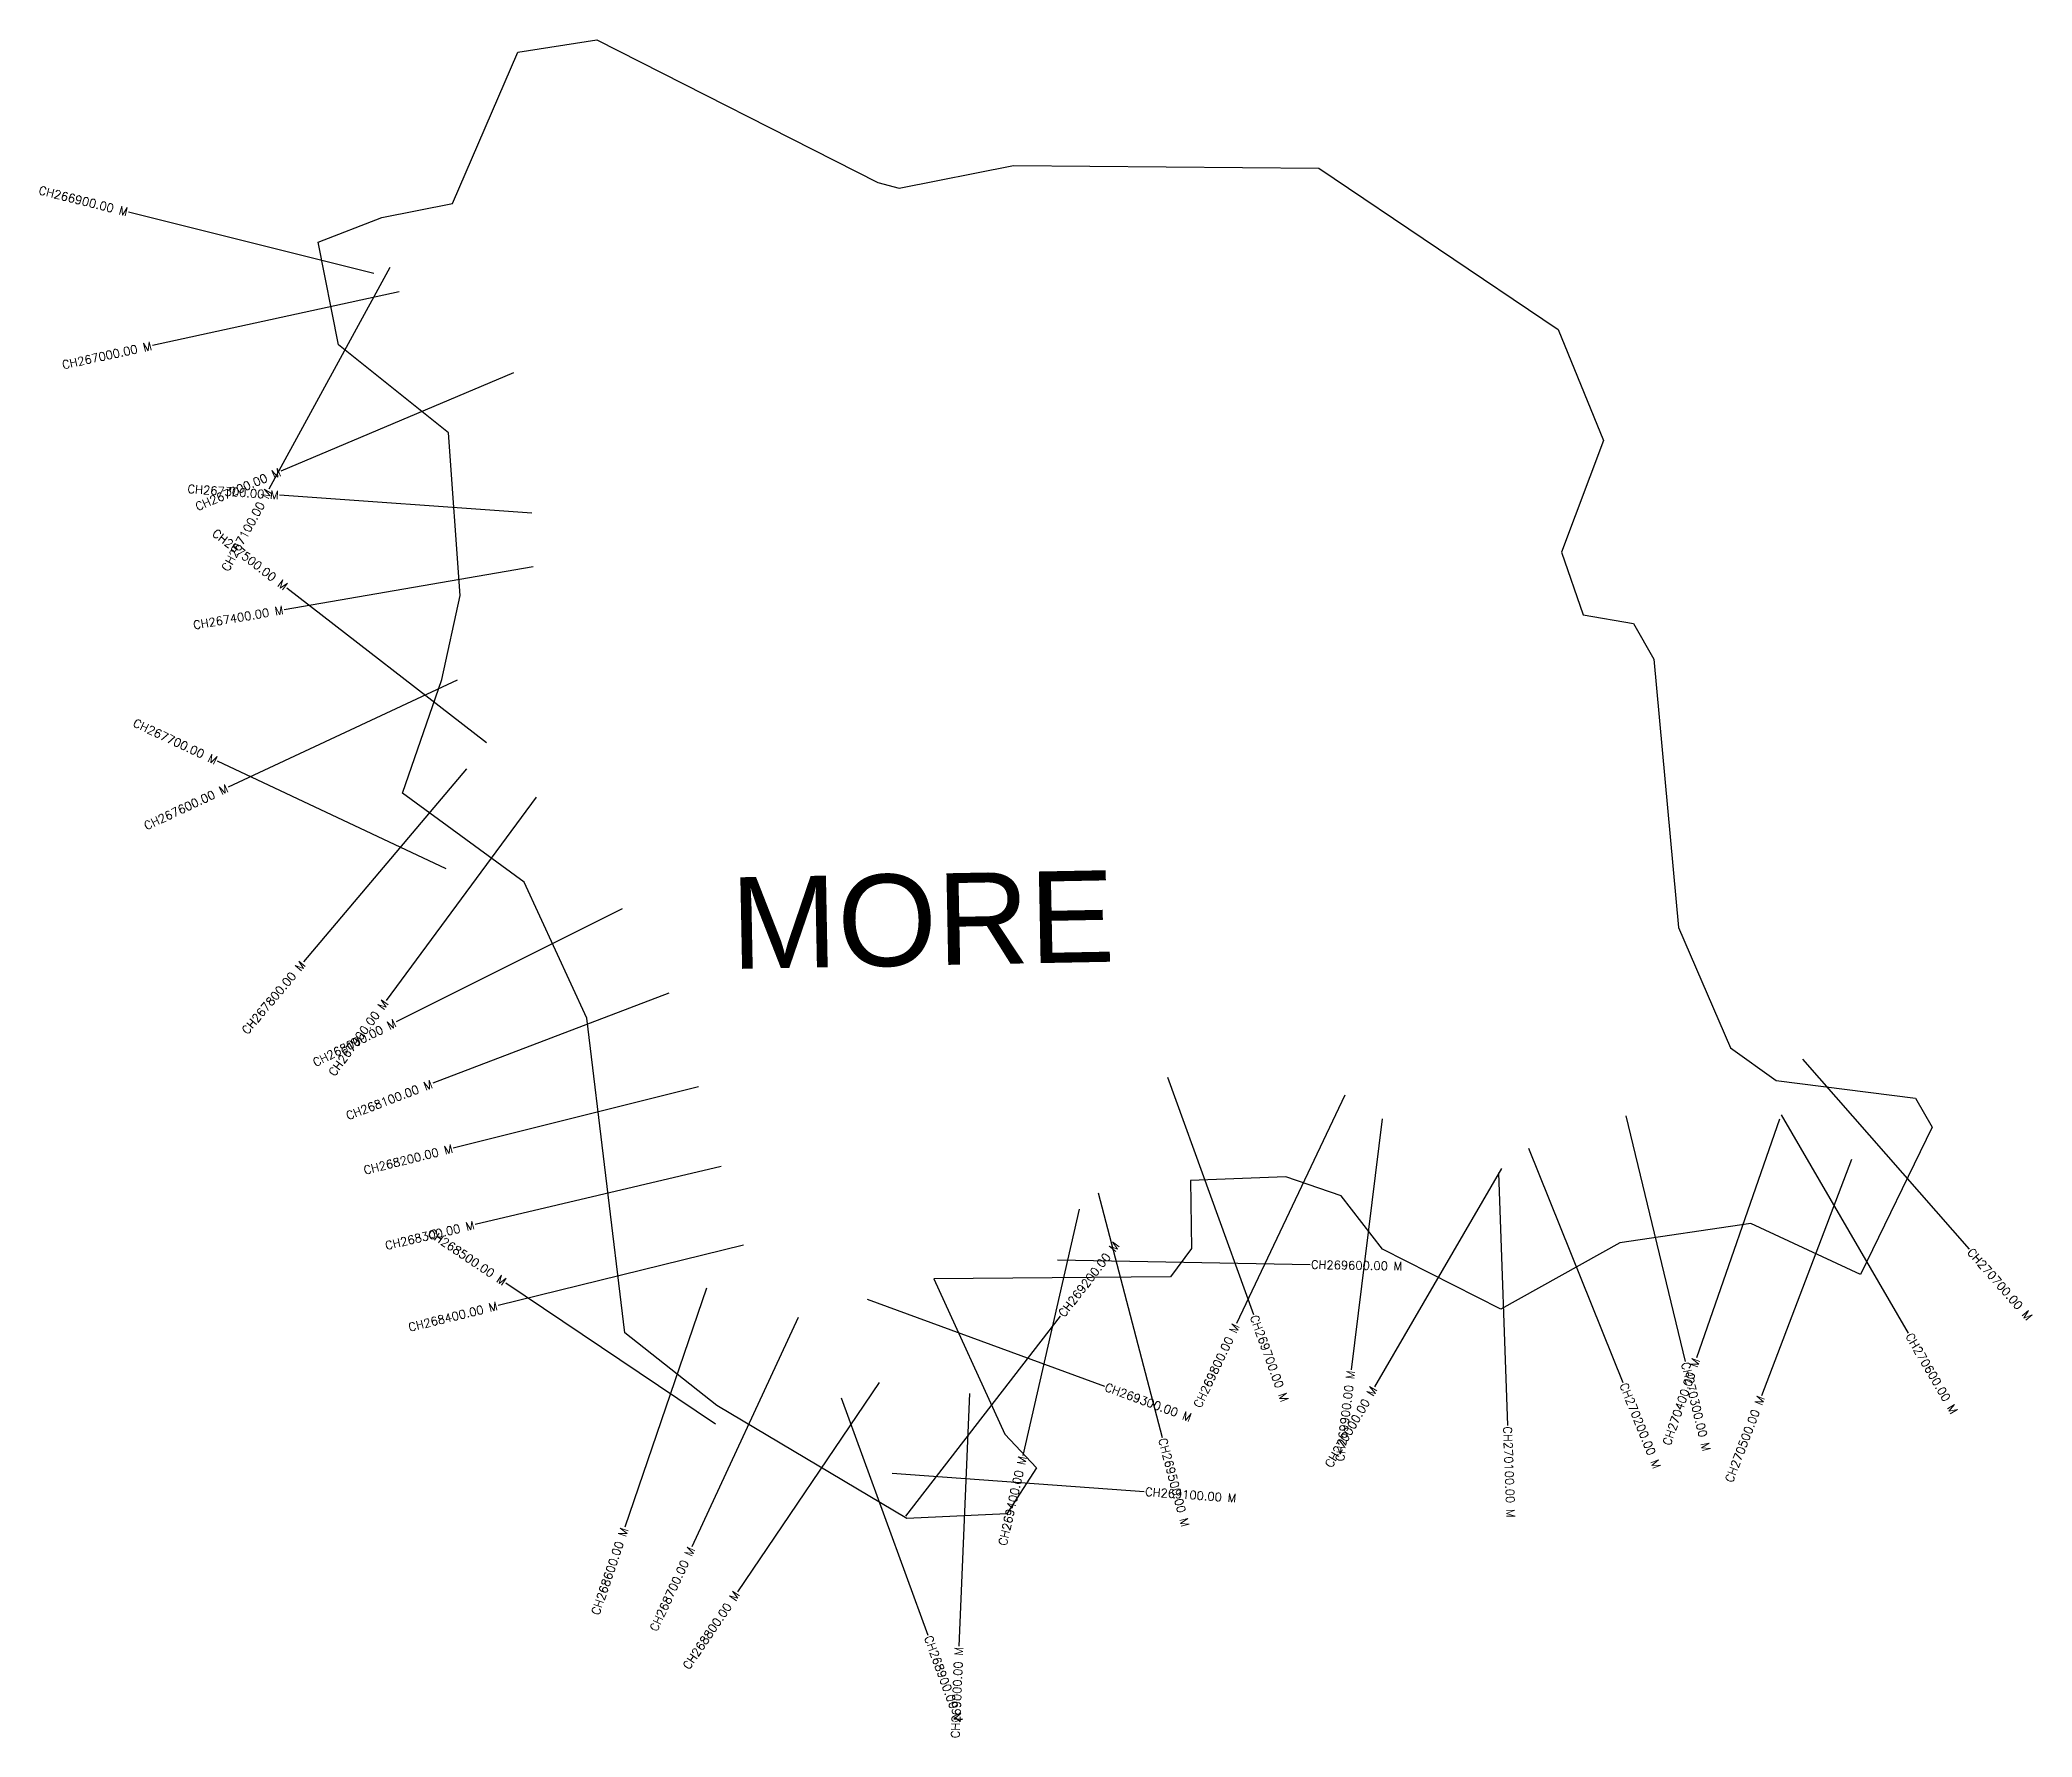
# Model space of a CAD drawing. Header units: metres. Extents: x 279288 to 281652, y 2029614 to 2031628.
import ezdxf
from ezdxf.enums import TextEntityAlignment as Align

# ---------------------------------------------------------------- set-up
doc = ezdxf.new("R2010")
doc.units = ezdxf.units.M
for name, color, linetype in [('CS', 134, 'Continuous'), ('CSMark', 6, 'Continuous'), ('village', 3, 'Continuous'), ('VILLAGE NAME', 250, 'Continuous')]:
    doc.layers.add(name, color=color, linetype=linetype)
doc.styles.get("Standard").update_dxf_attribs({"font": 'simplex.shx'})

msp = doc.modelspace()

# ---------------------------------------------------------------- linework, layer by layer
at = {"color": 6, "flags": 128}
msp.add_lwpolyline([(279855.1, 2031613.7), (279948.9, 2031628.5)], dxfattribs=at)
at = {"layer": 'CS'}
for p, q in [((279683.9, 2031351), (279392.9, 2031423.8)), ((279703, 2031358.3), (279559.5, 2031094.9)), ((279714.3, 2031329.5), (279421.2, 2031265.6)), ((279850, 2031233.2), (279573.7, 2031116.3)), ((279871.4, 2031066.5), (279572.2, 2031087.8)), ((279873.2, 2031002.8), (279577.5, 2030952)), ((279817.8, 2030793.8), (279580.7, 2030977.7)), ((279782.9, 2030868.4), (279511.2, 2030741.1)), ((279769.9, 2030644.4), (279498.4, 2030772)), ((279794, 2030763.2), (279600.6, 2030533.8)), ((279876.6, 2030729.6), (279698.5, 2030488.2)), ((279978.8, 2030596.8), (279710.5, 2030462.6)), ((280034.2, 2030496.9), (279754, 2030389.8)), ((281379.8, 2030418.3), (281577.5, 2030192.7)), ((280069.4, 2030385.5), (279778.4, 2030312.7)), ((280625.9, 2030397.2), (280728.1, 2030115.1)), ((280836.4, 2030375.5), (280708, 2030104.4)), ((280880.8, 2030347.4), (280843.9, 2030049.7)), ((281169.9, 2030351.1), (281240.4, 2030059.5)), ((281352.6, 2030347.1), (281254, 2030063.8)), ((281354.5, 2030352.4), (281505.3, 2030093.1)), ((280096.2, 2030291), (279804.2, 2030222)), ((281054.5, 2030312.7), (281166.6, 2030034.5)), ((281437.9, 2030299.3), (281331, 2030018.9)), ((281022.5, 2030288.7), (280871.6, 2030029.4)), ((281018.9, 2030283.3), (281029.6, 2029983.5)), ((280543.6, 2030259.6), (280619.7, 2029969.4)), ((280521.2, 2030240.5), (280454.4, 2029948)), ((280122.9, 2030197.7), (279831.6, 2030126)), ((280495.3, 2030180), (280795.3, 2030174.6)), ((280089.7, 2029985.2), (279840.7, 2030152.6)), ((280079, 2030146.6), (279982, 2029862.8)), ((280269.7, 2030133.3), (280551.4, 2030030)), ((280187.5, 2030111.6), (280061.5, 2029839.4)), ((280315.6, 2029876), (280499, 2030113.4)), ((280283.9, 2030034.6), (280115.6, 2029786.2)), ((280238.6, 2030016.4), (280341.4, 2029734.6)), ((280391, 2030021.3), (280378.5, 2029721.6)), ((280299.3, 2029926.8), (280598.5, 2029905.1))]:
    msp.add_line(p, q, dxfattribs=at)
at = {"layer": 'village', "color": 6}
for points in [[(279948.9, 2031628.5, 0), (280282.1, 2031459.2, 0), (280307.6, 2031452.3, 0), (280443.1, 2031479.4, 0), (280805.6, 2031476, 0), (281089.7, 2031284.5, 0), (281143.6, 2031153, 0), (281093.5, 2031020.3, 0), (281119.2, 2030945.8, 0)], [(281119.2, 2030945.8, 0), (281179.1, 2030935.7, 0), (281203.2, 2030893.2, 0), (281232.5, 2030574.6, 0), (281294.1, 2030431.8, 0), (281348.4, 2030392.9, 0), (281513.7, 2030371.9, 0), (281533.7, 2030337.7, 0), (281448.5, 2030162.7, 0), (281318.2, 2030223.4, 0), (281163.1, 2030200.4, 0), (281021.8, 2030121.5, 0), (280881.1, 2030192.8, 0), (280832.1, 2030256.2, 0), (280766.3, 2030278.7, 0), (280653.4, 2030274.4, 0), (280654.5, 2030193.7, 0), (280629.5, 2030159.9, 0), (280348.8, 2030157.8, 0), (280433.1, 2029973.3, 0), (280470.7, 2029933.1, 0), (280435.5, 2029878.5, 0), (280316.8, 2029873.1, 0), (280091.2, 2030007.4, 0), (279981.9, 2030093.4, 0), (279937, 2030467.2, 0), (279862.3, 2030628.6, 0), (279717.9, 2030734.1, 0), (279764.9, 2030869.3, 0), (279786.5, 2030969, 0), (279772.5, 2031162.1, 0), (279642.1, 2031266.5, 0), (279617.8, 2031388.4, 0), (279693.7, 2031417.7, 0), (279777.3, 2031434, 0), (279855.1, 2031613.7, 0)]]:
    msp.add_polyline3d(points, dxfattribs=at)

# ---------------------------------------------------------------- texts
at = {"layer": 'CSMark'}
for s, rotation, p in [('CH266900.00 M', 345.9481, (279391.9, 2031424)), ('CH267000.00 M', 12.2817, (279420.2, 2031265.4)), ('CH267200.00 M', 22.9461, (279572.8, 2031115.9)), ('CH267300.00 M', 355.9357, (279571.2, 2031087.9)), ('CH267100.00 M', 61.406, (279559, 2031094)), ('CH267500.00 M', 322.1993, (279579.9, 2030978.3)), ('CH267400.00 M', 9.7585, (279576.6, 2030951.8)), ('CH267700.00 M', 334.8401, (279497.5, 2030772.4)), ('CH267600.00 M', 25.1114, (279510.3, 2030740.7)), ('CH267800.00 M', 49.8803, (279600, 2030533)), ('CH267900.00 M', 53.5707, (279697.9, 2030487.4)), ('CH268000.00 M', 26.5807, (279709.6, 2030462.1)), ('CH268100.00 M', 20.9253, (279753, 2030389.4)), ('CH268200.00 M', 14.0454, (279777.4, 2030312.5)), ('CH268300.00 M', 13.294, (279803.2, 2030221.7)), ('CH268500.00 M', 326.0784, (279839.9, 2030153.2)), ('CH268400.00 M', 13.8356, (279830.6, 2030125.7)), ('CH269800.00 M', 64.6431, (280707.5, 2030103.5)), ('CH270400.00 M', 70.8078, (281253.7, 2030062.9)), ('CH270000.00 M', 59.8054, (280871.1, 2030028.6)), ('CH269900.00 M', 82.938, (280843.8, 2030048.7)), ('CH270500.00 M', 69.1337, (281330.7, 2030018)), ('CH269400.00 M', 77.1501, (280454.2, 2029947)), ('CH268600.00 M', 71.1259, (279981.7, 2029861.8)), ('CH268700.00 M', 65.1597, (280061.1, 2029838.5)), ('CH268800.00 M', 55.873, (280115, 2029785.4)), ('CH269000.00 M', 87.6074, (280378.5, 2029720.6))]:
    msp.add_text(s, height=10, rotation=rotation, dxfattribs=at).set_placement(p, align=Align.MIDDLE_RIGHT)
for s, rotation, p in [('CH269200.00 M', 52.3008, (280499.6, 2030114.2)), ('CH269600.00 M', 358.9726, (280796.3, 2030174.6)), ('CH270700.00 M', 311.2361, (281578.2, 2030191.9)), ('CH269700.00 M', 289.9244, (280728.5, 2030114.2)), ('CH270600.00 M', 300.1735, (281505.8, 2030092.2)), ('CH270300.00 M', 283.5971, (281240.6, 2030058.6)), ('CH269300.00 M', 339.8612, (280552.3, 2030029.7)), ('CH270200.00 M', 291.9495, (281167, 2030033.5)), ('CH269500.00 M', 284.7042, (280620, 2029968.4)), ('CH270100.00 M', 272.0439, (281029.7, 2029982.5)), ('CH269100.00 M', 355.8543, (280599.5, 2029905)), ('CH268900.00 M', 290.0435, (280341.8, 2029733.6))]:
    msp.add_text(s, height=10, rotation=rotation, dxfattribs=at).set_placement(p, align=Align.MIDDLE_LEFT)
at = {"layer": 'VILLAGE NAME', "insert": (280106.6, 2030634.1), "char_height": 108.748, "attachment_point": 1, "rotation": 1.1028}
msp.add_mtext_dynamic_manual_height_columns('{\\fArial|b0|i0|c0|p34;MORE}', width=726.929, gutter_width=543.7, heights=[0], dxfattribs=at)

doc.saveas('drawing.dxf')
